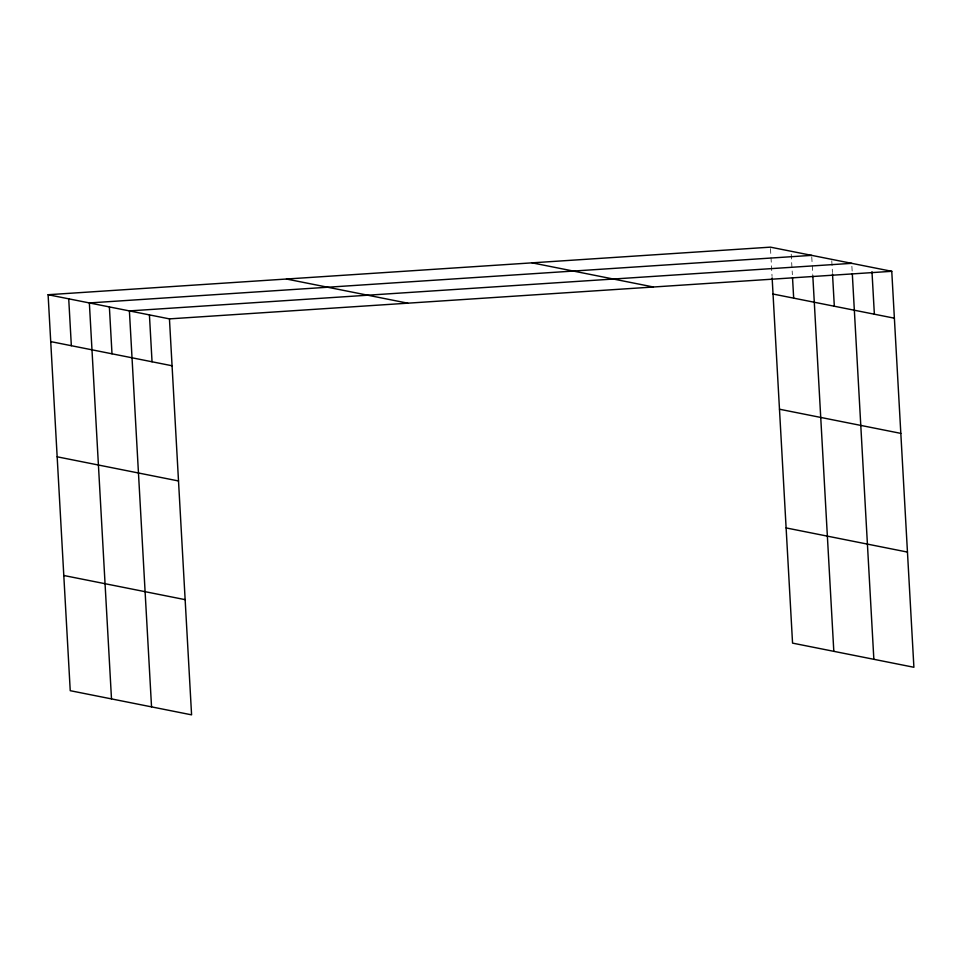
<?xml version="1.0" encoding="UTF-8"?>
<svg xmlns="http://www.w3.org/2000/svg" width="962" height="962" viewBox="0 0 962 962"><rect width="100%" height="100%" fill="white"/><g stroke="black" fill="none" stroke-linecap="round" stroke-linejoin="round"><path stroke-width="0.72" stroke-dasharray="4.81 3.61" d="M851.887 266.258L852.212 272.126M831.781 260.81L832.431 272.535M811.76 256.83L812.168 264.153M812.253 265.62L812.746 274.41M791.209 254.184L792.363 274.699M770.502 248.605L770.911 255.94M770.995 257.407L772.053 276.443"/><path stroke-width="1.44" d="M48.1 294.721L169.444 318.879L191.582 714.85L70.238 690.692L48.1 294.721L770.418 247.15L891.762 271.308L913.9 667.279L792.556 643.121L772.137 277.91M811.675 255.363L89.358 302.934L111.496 698.905M851.719 263.335L129.401 310.906L151.539 706.878M169.444 318.879L891.762 271.308M773.039 294.035L894.383 318.194M532.058 262.842L653.402 287.001M286.46 279.028L407.804 303.186M779.485 409.223L900.829 433.381M50.721 341.606L172.066 365.764M786.11 527.922L907.455 552.08M57.167 456.806L178.499 480.964M63.793 575.492L185.137 599.651M871.981 271.717L874.362 314.201M852.296 273.593L873.857 659.307M832.515 274.002L834.319 306.229M812.818 275.866L833.813 651.334M792.52 277.621L793.674 298.136M149.423 314.899L152.044 361.784M109.379 306.926L112.001 353.812M68.723 298.833L71.344 345.719"/></g></svg>
